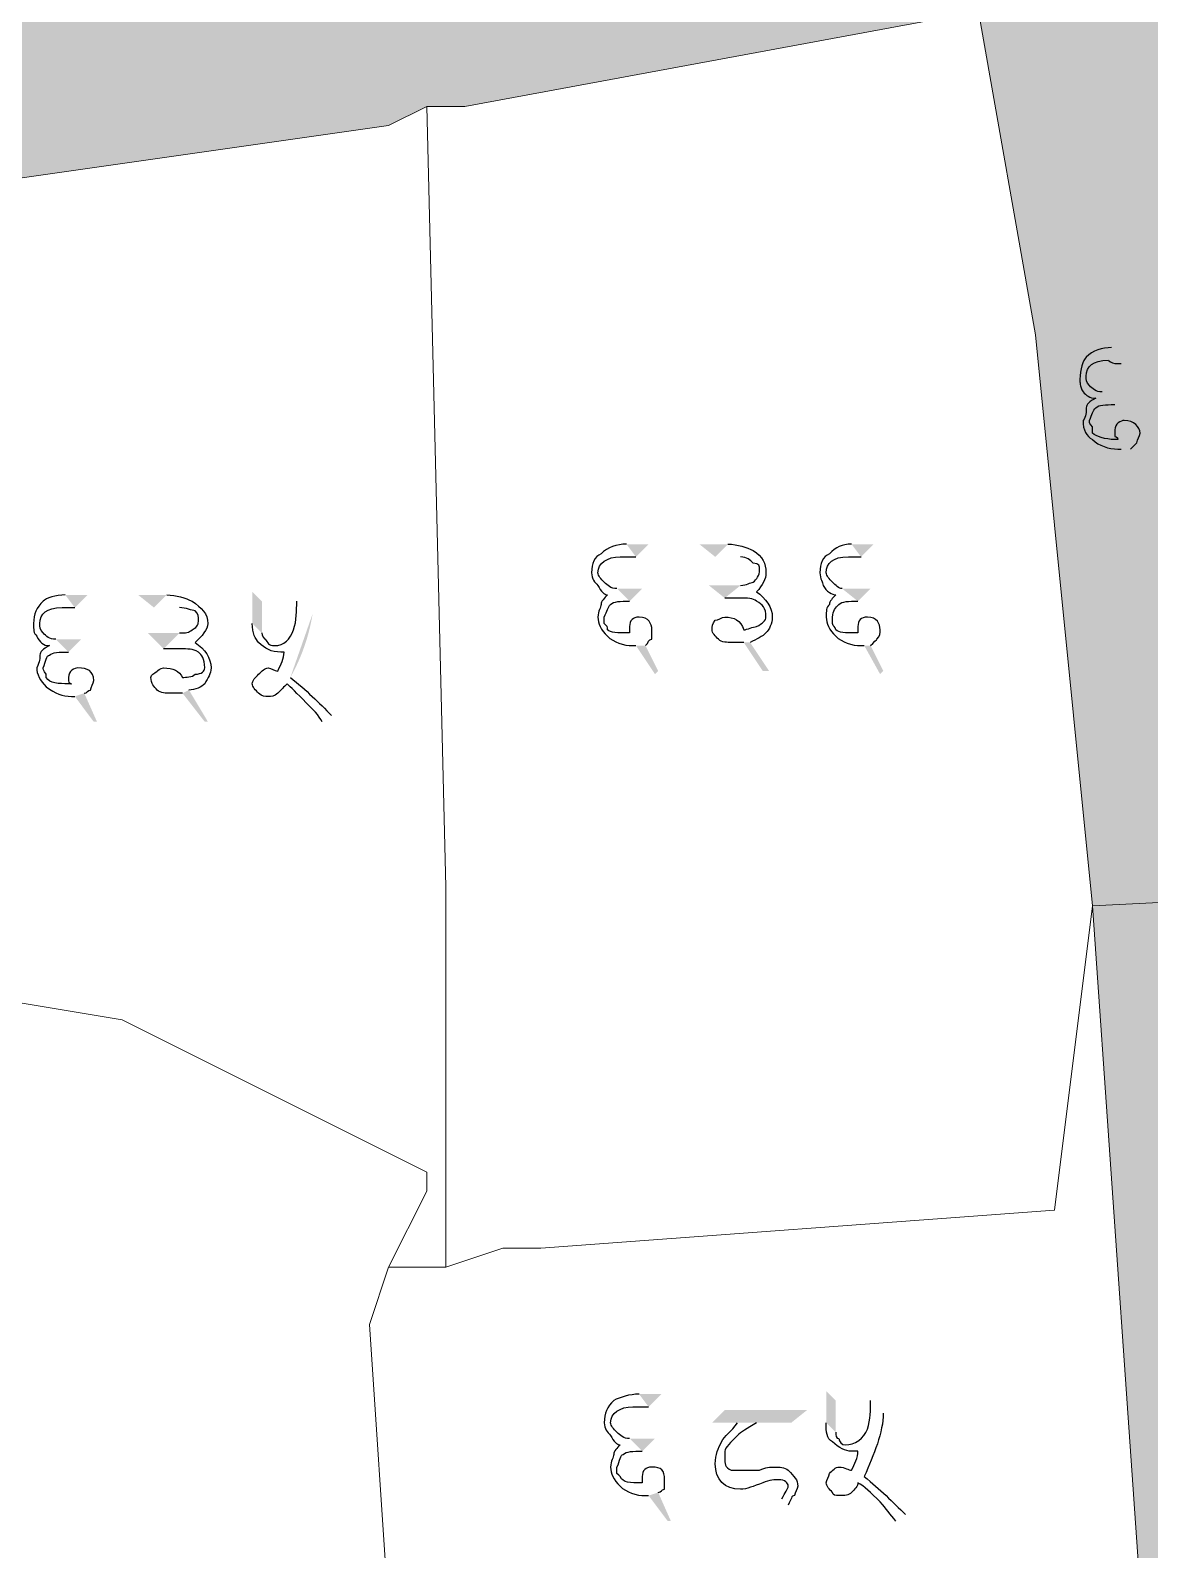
# Model space of a CAD drawing. Header units: metres. Extents: x 345912 to 349030, y 3061206 to 3061792.
# Drawn here: x 346008.51 to 346026.44, y 3061298.98 to 3061323.32 of the extents above; entities that cross this region are included whole.
import ezdxf

# ---------------------------------------------------------------- set-up
doc = ezdxf.new("R2010")
doc.units = ezdxf.units.M
doc.header["$MEASUREMENT"] = 0
doc.layers.add('PDF5_Geometry', color=7, linetype='Continuous')
doc.layers.add('PDF5_Solid Fills', color=7, linetype='Continuous')

msp = doc.modelspace()

# ---------------------------------------------------------------- hatches: boundary and pattern name
at = {"layer": 'PDF5_Solid Fills', "true_color": 0xc3c3c3, "transparency": 33554531}
h = msp.add_hatch(color=9, dxfattribs=at)
h.paths.add_polyline_path([(346031.62094, 3061309.60243), (346025.52494, 3061309.29763), (346024.61054, 3061318.44163), (346023.69614, 3061323.62323), (346029.48734, 3061324.84243), (346029.79214, 3061324.84243), (346030.70654, 3061319.66083), (346031.01134, 3061315.69843)], flags=0)
h.paths.add_polyline_path([(346033.75454, 3061286.43763), (346027.35374, 3061286.13283), (346026.43934, 3061296.19123), (346032.84014, 3061296.19123)], flags=0)
h.paths.add_polyline_path([(346007.84654, 3061320.88003), (346001.75053, 3061319.66083), (346000.83614, 3061319.35603), (345993.21614, 3061318.13683), (345983.76734, 3061316.30803), (345983.46254, 3061316.30803), (345961.21214, 3061312.04083), (345962.12653, 3061318.13683), (345981.02414, 3061321.79443), (345990.47293, 3061323.31843), (345999.31213, 3061325.14723), (346008.45614, 3061326.67123)], flags=0)
h.paths.add_polyline_path([(346037.41214, 3061326.36643), (346034.05934, 3061325.75683), (346034.05934, 3061326.06163), (346033.75454, 3061328.80483), (346037.10734, 3061329.41443)], flags=0)
h.paths.add_polyline_path([(346023.69614, 3061323.62323), (346015.46654, 3061322.09923), (346015.16174, 3061322.09923), (346014.85694, 3061322.09923), (346014.24734, 3061321.79443), (346007.84654, 3061320.88003), (346008.45614, 3061326.67123), (346018.81934, 3061328.80483), (346019.12414, 3061328.80483), (346019.42893, 3061329.10963), (346019.73374, 3061329.10963), (346020.03854, 3061329.10963), (346022.47694, 3061329.71923)], flags=0)
h.paths.add_polyline_path([(346029.48734, 3061324.84243), (346023.69614, 3061323.62323), (346022.47694, 3061329.71923), (346026.74414, 3061330.63363), (346028.57294, 3061330.93843), (346029.18254, 3061325.14723)], flags=0)
h.paths.add_polyline_path([(346033.75454, 3061328.80483), (346034.05934, 3061326.06163), (346034.05934, 3061325.75683), (346029.48734, 3061324.84243), (346029.18254, 3061325.14723), (346028.57294, 3061330.93843), (346030.70654, 3061331.24323), (346033.44974, 3061331.54803), (346033.44974, 3061330.93843)], flags=0)
h.paths.add_polyline_path([(346037.10734, 3061329.41443), (346033.75454, 3061328.80483), (346033.44974, 3061330.93843), (346033.44974, 3061331.54803), (346036.80254, 3061332.15763)], flags=0)
h.paths.add_polyline_path([(346125.80414, 3061271.19763), (346124.88974, 3061272.41683), (346122.14653, 3061274.85523), (346119.70814, 3061275.16003), (346113.61213, 3061277.29363), (346104.46814, 3061280.03683), (346097.76254, 3061281.56083), (346092.58094, 3061281.56083), (346089.53293, 3061281.25603), (346087.39933, 3061280.34163), (346079.16973, 3061276.07443), (346073.07373, 3061271.80723), (346070.94013, 3061271.19763), (345957.24973, 3061271.19763), (345956.94494, 3061272.41683), (345956.94494, 3061274.55043), (345957.85933, 3061287.96163), (345958.16414, 3061289.79043), (345958.16414, 3061296.19123), (345958.46894, 3061304.42083), (345959.38333, 3061311.12643), (345960.29774, 3061314.78403), (345960.29774, 3061320.27043), (345961.21214, 3061323.62323), (345964.26013, 3061333.07203), (345963.65053, 3061336.12003), (345963.34574, 3061337.03443), (345960.29774, 3061345.87363), (345956.94494, 3061356.84643), (345952.67774, 3061370.56243), (345952.67774, 3061373.91523), (345952.67774, 3061381.23043), (345949.93454, 3061391.59363), (345947.80094, 3061402.87124), (345945.05773, 3061411.40564), (345943.53373, 3061414.45363), (345940.48573, 3061418.11124), (345936.82814, 3061421.76883), (345932.86573, 3061427.56003), (345926.16013, 3061436.70403), (345924.63614, 3061440.36163), (345918.54013, 3061442.49523), (345914.57773, 3061443.40963), (345915.49213, 3061444.62883), (345924.33133, 3061441.88564), (345924.94094, 3061442.80003), (345924.33133, 3061448.28643), (345920.97853, 3061460.17363), (345917.32094, 3061466.87923), (345919.14974, 3061468.09844), (345923.11213, 3061460.47844), (345924.33133, 3061455.90643), (345926.46493, 3061446.76243), (345927.07454, 3061438.83763), (345930.12254, 3061435.18003), (345931.64653, 3061432.43683), (345936.82814, 3061424.81683), (345942.31454, 3061418.41603), (345944.75293, 3061415.06323), (345947.80094, 3061408.66243), (345949.93454, 3061401.04243), (345950.54414, 3061396.47043), (345954.20174, 3061382.14483), (345954.81134, 3061373.91523), (345955.11613, 3061371.17203), (345959.68814, 3061354.71283), (345964.86973, 3061340.08243), (345965.78414, 3061336.12003), (345965.17454, 3061329.71923), (345962.43134, 3061321.18483), (345962.12653, 3061318.13683), (345961.21214, 3061312.04083), (345960.90734, 3061307.77363), (345959.99293, 3061299.23923), (345959.68814, 3061287.65683), (345959.68814, 3061286.74243), (345959.38333, 3061285.52323), (345959.07854, 3061279.73203), (345958.77373, 3061275.46483), (345959.07854, 3061273.02643), (345959.38333, 3061271.19763), (346064.84414, 3061271.19763), (346065.75853, 3061271.50243), (346070.33053, 3061272.72163), (346075.20734, 3061274.85523), (346078.56013, 3061277.29363), (346085.87534, 3061281.25603), (346086.48494, 3061281.56083), (346087.39933, 3061281.86563), (346090.44734, 3061282.78003), (346097.45774, 3061282.78003), (346105.99214, 3061280.95123), (346116.05054, 3061278.20803), (346117.87933, 3061277.29363), (346118.79373, 3061276.98883), (346124.88974, 3061274.55043), (346127.32814, 3061272.41683), (346127.63293, 3061272.11203), (346128.24254, 3061271.19763)], flags=0)
h.paths.add_polyline_path([(346032.84014, 3061296.19123), (346026.43934, 3061296.19123), (346025.52494, 3061309.29763), (346031.62094, 3061309.60243), (346031.92574, 3061307.77363), (346032.53534, 3061298.02003)], flags=0)
h = msp.add_hatch(color=9, dxfattribs=at)
h.paths.add_polyline_path([(346031.62094, 3061309.60243), (346025.52494, 3061309.29763), (346024.61054, 3061318.44163), (346023.69614, 3061323.62323), (346029.48734, 3061324.84243), (346029.79214, 3061324.84243), (346030.70654, 3061319.66083), (346031.01134, 3061315.69843)], flags=0)
h.paths.add_polyline_path([(346033.75454, 3061286.43763), (346027.35374, 3061286.13283), (346026.43934, 3061296.19123), (346032.84014, 3061296.19123)], flags=0)
h.paths.add_polyline_path([(346007.84654, 3061320.88003), (346001.75053, 3061319.66083), (346000.83614, 3061319.35603), (345993.21614, 3061318.13683), (345983.76734, 3061316.30803), (345983.46254, 3061316.30803), (345961.21214, 3061312.04083), (345962.12653, 3061318.13683), (345981.02414, 3061321.79443), (345990.47293, 3061323.31843), (345999.31213, 3061325.14723), (346008.45614, 3061326.67123)], flags=0)
h.paths.add_polyline_path([(346037.41214, 3061326.36643), (346034.05934, 3061325.75683), (346034.05934, 3061326.06163), (346033.75454, 3061328.80483), (346037.10734, 3061329.41443)], flags=0)
h.paths.add_polyline_path([(346023.69614, 3061323.62323), (346015.46654, 3061322.09923), (346015.16174, 3061322.09923), (346014.85694, 3061322.09923), (346014.24734, 3061321.79443), (346007.84654, 3061320.88003), (346008.45614, 3061326.67123), (346018.81934, 3061328.80483), (346019.12414, 3061328.80483), (346019.42893, 3061329.10963), (346019.73374, 3061329.10963), (346020.03854, 3061329.10963), (346022.47694, 3061329.71923)], flags=0)
h.paths.add_polyline_path([(346029.48734, 3061324.84243), (346023.69614, 3061323.62323), (346022.47694, 3061329.71923), (346026.74414, 3061330.63363), (346028.57294, 3061330.93843), (346029.18254, 3061325.14723)], flags=0)
h.paths.add_polyline_path([(346033.75454, 3061328.80483), (346034.05934, 3061326.06163), (346034.05934, 3061325.75683), (346029.48734, 3061324.84243), (346029.18254, 3061325.14723), (346028.57294, 3061330.93843), (346030.70654, 3061331.24323), (346033.44974, 3061331.54803), (346033.44974, 3061330.93843)], flags=0)
h.paths.add_polyline_path([(346037.10734, 3061329.41443), (346033.75454, 3061328.80483), (346033.44974, 3061330.93843), (346033.44974, 3061331.54803), (346036.80254, 3061332.15763)], flags=0)
h.paths.add_polyline_path([(346125.80414, 3061271.19763), (346124.88974, 3061272.41683), (346122.14653, 3061274.85523), (346119.70814, 3061275.16003), (346113.61213, 3061277.29363), (346104.46814, 3061280.03683), (346097.76254, 3061281.56083), (346092.58094, 3061281.56083), (346089.53293, 3061281.25603), (346087.39933, 3061280.34163), (346079.16973, 3061276.07443), (346073.07373, 3061271.80723), (346070.94013, 3061271.19763), (345957.24973, 3061271.19763), (345956.94494, 3061272.41683), (345956.94494, 3061274.55043), (345957.85933, 3061287.96163), (345958.16414, 3061289.79043), (345958.16414, 3061296.19123), (345958.46894, 3061304.42083), (345959.38333, 3061311.12643), (345960.29774, 3061314.78403), (345960.29774, 3061320.27043), (345961.21214, 3061323.62323), (345964.26013, 3061333.07203), (345963.65053, 3061336.12003), (345963.34574, 3061337.03443), (345960.29774, 3061345.87363), (345956.94494, 3061356.84643), (345952.67774, 3061370.56243), (345952.67774, 3061373.91523), (345952.67774, 3061381.23043), (345949.93454, 3061391.59363), (345947.80094, 3061402.87124), (345945.05773, 3061411.40564), (345943.53373, 3061414.45363), (345940.48573, 3061418.11124), (345936.82814, 3061421.76883), (345932.86573, 3061427.56003), (345926.16013, 3061436.70403), (345924.63614, 3061440.36163), (345918.54013, 3061442.49523), (345914.57773, 3061443.40963), (345915.49213, 3061444.62883), (345924.33133, 3061441.88564), (345924.94094, 3061442.80003), (345924.33133, 3061448.28643), (345920.97853, 3061460.17363), (345917.32094, 3061466.87923), (345919.14974, 3061468.09844), (345923.11213, 3061460.47844), (345924.33133, 3061455.90643), (345926.46493, 3061446.76243), (345927.07454, 3061438.83763), (345930.12254, 3061435.18003), (345931.64653, 3061432.43683), (345936.82814, 3061424.81683), (345942.31454, 3061418.41603), (345944.75293, 3061415.06323), (345947.80094, 3061408.66243), (345949.93454, 3061401.04243), (345950.54414, 3061396.47043), (345954.20174, 3061382.14483), (345954.81134, 3061373.91523), (345955.11613, 3061371.17203), (345959.68814, 3061354.71283), (345964.86973, 3061340.08243), (345965.78414, 3061336.12003), (345965.17454, 3061329.71923), (345962.43134, 3061321.18483), (345962.12653, 3061318.13683), (345961.21214, 3061312.04083), (345960.90734, 3061307.77363), (345959.99293, 3061299.23923), (345959.68814, 3061287.65683), (345959.68814, 3061286.74243), (345959.38333, 3061285.52323), (345959.07854, 3061279.73203), (345958.77373, 3061275.46483), (345959.07854, 3061273.02643), (345959.38333, 3061271.19763), (346064.84414, 3061271.19763), (346065.75853, 3061271.50243), (346070.33053, 3061272.72163), (346075.20734, 3061274.85523), (346078.56013, 3061277.29363), (346085.87534, 3061281.25603), (346086.48494, 3061281.56083), (346087.39933, 3061281.86563), (346090.44734, 3061282.78003), (346097.45774, 3061282.78003), (346105.99214, 3061280.95123), (346116.05054, 3061278.20803), (346117.87933, 3061277.29363), (346118.79373, 3061276.98883), (346124.88974, 3061274.55043), (346127.32814, 3061272.41683), (346127.63293, 3061272.11203), (346128.24254, 3061271.19763)], flags=0)
h.paths.add_polyline_path([(346032.84014, 3061296.19123), (346026.43934, 3061296.19123), (346025.52494, 3061309.29763), (346031.62094, 3061309.60243), (346031.92574, 3061307.77363), (346032.53534, 3061298.02003)], flags=0)
at = {"layer": 'PDF5_Solid Fills', "transparency": 33554559}
h = msp.add_hatch(color=256, dxfattribs=at)
h.paths.add_polyline_path([(346025.98214, 3061317.98444), (346026.18534, 3061318.23844), (346025.82974, 3061318.23844)], flags=0)
h.paths.add_polyline_path([(346025.98214, 3061316.61284), (346026.28694, 3061316.15564), (346026.33774, 3061316.20644), (346026.13454, 3061316.61284)], flags=0)
h.paths.add_polyline_path([(346025.88054, 3061317.32404), (346026.08374, 3061317.52724), (346025.67734, 3061317.52724)], flags=0)
h.paths.add_polyline_path([(346027.40454, 3061317.73044), (346026.99814, 3061317.73044), (346027.20134, 3061317.98444), (346028.52214, 3061317.98444), (346028.31894, 3061317.73044), (346027.70934, 3061317.73044)], flags=0)
h.paths.add_polyline_path([(346028.21734, 3061316.46044), (346028.11574, 3061316.56204)], flags=0)
h.paths.add_polyline_path([(346029.69054, 3061317.78124), (346029.69054, 3061316.46044)], flags=0)
h.paths.add_polyline_path([(346029.79214, 3061316.25724), (346029.79214, 3061316.15564)], flags=0)
h = msp.add_hatch(color=256, dxfattribs=at)
h.paths.add_polyline_path([(346018.20974, 3061314.88564), (346018.41294, 3061315.08884), (346018.05734, 3061315.08884)], flags=0)
h.paths.add_polyline_path([(346018.20974, 3061313.46324), (346018.51454, 3061313.00604), (346018.56534, 3061313.05684), (346018.36214, 3061313.46324)], flags=0)
h.paths.add_polyline_path([(346018.10814, 3061314.17444), (346018.31134, 3061314.37764), (346017.90494, 3061314.37764)], flags=0)
h.paths.add_polyline_path([(346019.47974, 3061314.88564), (346019.22574, 3061315.08884), (346019.68294, 3061315.08884)], flags=0)
h.paths.add_polyline_path([(346020.03854, 3061313.51404), (346020.34334, 3061313.05684), (346020.24174, 3061313.05684), (346019.93694, 3061313.51404)], flags=0)
h.paths.add_polyline_path([(346019.63214, 3061314.22524), (346019.37814, 3061314.42844), (346019.88614, 3061314.42844)], flags=0)
h.paths.add_polyline_path([(346021.81654, 3061314.88564), (346022.01974, 3061315.08884), (346021.66414, 3061315.08884)], flags=0)
h.paths.add_polyline_path([(346021.86734, 3061313.46324), (346022.12134, 3061313.00604), (346022.17214, 3061313.05684), (346021.96894, 3061313.46324)], flags=0)
h.paths.add_polyline_path([(346021.76574, 3061314.17444), (346021.96894, 3061314.37764), (346021.51174, 3061314.37764)], flags=0)
h = msp.add_hatch(color=256, dxfattribs=at)
h.paths.add_polyline_path([(346009.21814, 3061314.07284), (346009.42134, 3061314.27604), (346009.06574, 3061314.27604)], flags=0)
h.paths.add_polyline_path([(346009.21814, 3061312.65044), (346009.52294, 3061312.24404), (346009.57374, 3061312.24404), (346009.37054, 3061312.70124)], flags=0)
h.paths.add_polyline_path([(346009.11654, 3061313.36164), (346009.31974, 3061313.56484), (346008.91334, 3061313.56484)], flags=0)
h.paths.add_polyline_path([(346010.48814, 3061314.07284), (346010.23414, 3061314.27604), (346010.69134, 3061314.27604)], flags=0)
h.paths.add_polyline_path([(346011.04694, 3061312.75204), (346011.35174, 3061312.24404), (346011.30094, 3061312.24404), (346010.94534, 3061312.70124)], flags=0)
h.paths.add_polyline_path([(346010.64054, 3061313.41244), (346010.38654, 3061313.66644), (346010.89454, 3061313.66644)], flags=0)
h.paths.add_polyline_path([(346012.77414, 3061314.17444), (346013.02814, 3061313.97124)], flags=0)
h.paths.add_polyline_path([(346012.67254, 3061312.95524, 0.08894398), (346013.02814, 3061313.97124)], flags=0)
h.paths.add_polyline_path([(346013.33294, 3061312.34564), (346013.18054, 3061312.24404)], flags=0)
h.paths.add_polyline_path([(346012.06294, 3061313.81884), (346012.06294, 3061314.32684), (346012.21534, 3061314.17444), (346012.21534, 3061313.66644)], flags=0)
h = msp.add_hatch(color=256, dxfattribs=at)
h.paths.add_polyline_path([(346018.41293, 3061301.27123), (346018.61613, 3061301.47443), (346018.26053, 3061301.47443)], flags=0)
h.paths.add_polyline_path([(346018.41293, 3061299.84883), (346018.71773, 3061299.44243), (346018.76853, 3061299.44243), (346018.56533, 3061299.89963)], flags=0)
h.paths.add_polyline_path([(346018.31133, 3061300.56003), (346018.51453, 3061300.76323), (346018.10813, 3061300.76323)], flags=0)
h.paths.add_polyline_path([(346019.83533, 3061301.01723), (346019.42893, 3061301.01723), (346019.63213, 3061301.22043), (346020.95293, 3061301.22043), (346020.69893, 3061301.01723), (346020.14013, 3061301.01723)], flags=0)
h.paths.add_polyline_path([(346020.64813, 3061299.69643), (346020.54653, 3061299.79803)], flags=0)
h.paths.add_polyline_path([(346021.96893, 3061301.37283), (346022.17213, 3061301.16963)], flags=0)
h.paths.add_polyline_path([(346022.52773, 3061299.54403), (346022.37533, 3061299.44243)], flags=0)
h.paths.add_polyline_path([(346021.25773, 3061301.01723), (346021.25773, 3061301.52523), (346021.41013, 3061301.37283), (346021.41013, 3061300.86483)], flags=0)

# ---------------------------------------------------------------- linework, layer by layer
at = {"layer": 'PDF5_Geometry', "lineweight": 9}
for points in [[(346023.69614, 3061323.62323), (346015.46654, 3061322.09923), (346015.16174, 3061322.09923), (346014.85694, 3061322.09923), (346014.24734, 3061321.79443), (346007.84654, 3061320.88003), (346008.45614, 3061326.67123), (346018.81934, 3061328.80483), (346019.12414, 3061328.80483), (346019.42893, 3061329.10963), (346019.73374, 3061329.10963), (346020.03854, 3061329.10963), (346022.47694, 3061329.71923)], [(346023.69614, 3061323.62323), (346015.46654, 3061322.09923), (346015.16174, 3061322.09923), (346014.85694, 3061322.09923), (346014.24734, 3061321.79443), (346007.84654, 3061320.88003), (346008.45614, 3061326.67123), (346018.81934, 3061328.80483), (346019.12414, 3061328.80483), (346019.42893, 3061329.10963), (346019.73374, 3061329.10963), (346020.03854, 3061329.10963), (346022.47694, 3061329.71923)], [(346031.62094, 3061309.60243), (346025.52494, 3061309.29763), (346024.61054, 3061318.44163), (346023.69614, 3061323.62323), (346029.48734, 3061324.84243), (346029.79214, 3061324.84243), (346030.70654, 3061319.66083), (346031.01134, 3061315.69843)], [(346031.62094, 3061309.60243), (346025.52494, 3061309.29763), (346024.61054, 3061318.44163), (346023.69614, 3061323.62323), (346029.48734, 3061324.84243), (346029.79214, 3061324.84243), (346030.70654, 3061319.66083), (346031.01134, 3061315.69843)], [(346025.52494, 3061309.29764), (346024.91534, 3061304.42085), (346016.68574, 3061303.81123), (346016.07614, 3061303.81123), (346015.16174, 3061303.50645), (346015.16174, 3061309.60243), (346014.85694, 3061322.09925), (346015.16174, 3061322.09925), (346015.46653, 3061322.09925), (346023.69614, 3061323.62324), (346024.61054, 3061318.44164)], [(346025.52494, 3061309.29764), (346024.91534, 3061304.42085), (346016.68574, 3061303.81123), (346016.07614, 3061303.81123), (346015.16174, 3061303.50645), (346015.16174, 3061309.60243), (346014.85694, 3061322.09925), (346015.16174, 3061322.09925), (346015.46653, 3061322.09925), (346023.69614, 3061323.62324), (346024.61054, 3061318.44164)], [(346015.16174, 3061303.50645), (346014.24733, 3061303.50645), (346014.85694, 3061304.72564), (346014.85694, 3061305.03044), (346009.98013, 3061307.46884), (346006.32254, 3061308.07844), (346007.54174, 3061316.91764), (346007.84653, 3061320.88004), (346014.24733, 3061321.79444), (346014.85694, 3061322.09925), (346015.16174, 3061309.60243)], [(346015.16174, 3061303.50645), (346014.24733, 3061303.50645), (346014.85694, 3061304.72564), (346014.85694, 3061305.03044), (346009.98013, 3061307.46884), (346006.32254, 3061308.07844), (346007.54174, 3061316.91764), (346007.84653, 3061320.88004), (346014.24733, 3061321.79444), (346014.85694, 3061322.09925), (346015.16174, 3061309.60243)], [(346032.84014, 3061296.19123), (346026.43934, 3061296.19123), (346025.52494, 3061309.29763), (346031.62094, 3061309.60243), (346031.92574, 3061307.77363), (346032.53534, 3061298.02003)], [(346032.84014, 3061296.19123), (346026.43934, 3061296.19123), (346025.52494, 3061309.29763), (346031.62094, 3061309.60243), (346031.92574, 3061307.77363), (346032.53534, 3061298.02003)], [(346026.43933, 3061296.19123), (346018.81933, 3061296.19123), (346013.63774, 3061296.19123), (346013.63774, 3061296.49604), (346014.24733, 3061298.02004), (346013.94254, 3061302.59205), (346014.24733, 3061303.50645), (346015.16174, 3061303.50645), (346016.07614, 3061303.81123), (346016.68574, 3061303.81123), (346024.91534, 3061304.42085), (346025.52494, 3061309.29764)], [(346026.43933, 3061296.19123), (346018.81933, 3061296.19123), (346013.63774, 3061296.19123), (346013.63774, 3061296.49604), (346014.24733, 3061298.02004), (346013.94254, 3061302.59205), (346014.24733, 3061303.50645), (346015.16174, 3061303.50645), (346016.07614, 3061303.81123), (346016.68574, 3061303.81123), (346024.91534, 3061304.42085), (346025.52494, 3061309.29764)], [(346014.24733, 3061303.50645), (346013.94254, 3061302.59205), (346014.24733, 3061298.02004), (346013.63774, 3061296.49604), (346003.88414, 3061294.97205), (346003.88414, 3061295.27683), (345959.68814, 3061287.65683), (345959.99294, 3061299.23925), (345970.35614, 3061300.15365), (345976.45214, 3061301.06803), (345981.02414, 3061301.67764), (345983.76733, 3061302.28724), (345984.07214, 3061302.28724), (345993.52094, 3061305.03044), (345996.87373, 3061305.94485), (346000.83614, 3061306.85925), (346001.14094, 3061306.85925), (346001.75054, 3061307.16403), (346002.05534, 3061307.16403), (346006.32254, 3061308.07844), (346009.98013, 3061307.46884), (346014.85694, 3061305.03044), (346014.85694, 3061304.72564)], [(346014.24733, 3061303.50645), (346013.94254, 3061302.59205), (346014.24733, 3061298.02004), (346013.63774, 3061296.49604), (346003.88414, 3061294.97205), (346003.88414, 3061295.27683), (345959.68814, 3061287.65683), (345959.99294, 3061299.23925), (345970.35614, 3061300.15365), (345976.45214, 3061301.06803), (345981.02414, 3061301.67764), (345983.76733, 3061302.28724), (345984.07214, 3061302.28724), (345993.52094, 3061305.03044), (345996.87373, 3061305.94485), (346000.83614, 3061306.85925), (346001.14094, 3061306.85925), (346001.75054, 3061307.16403), (346002.05534, 3061307.16403), (346006.32254, 3061308.07844), (346009.98013, 3061307.46884), (346014.85694, 3061305.03044), (346014.85694, 3061304.72564)]]:
    msp.add_lwpolyline(points, close=True, dxfattribs=at)
at = {"layer": 'PDF5_Geometry', "lineweight": 25}
for points in [[(346025.82974, 3061318.23844), (346025.67734, 3061318.23844), (346025.52494, 3061318.18764), (346025.42334, 3061318.08604)], [(346025.42334, 3061318.08604), (346025.37254, 3061318.03524), (346025.32174, 3061317.88284), (346025.32174, 3061317.73044)], [(346025.42334, 3061317.78124), (346025.42334, 3061317.93364), (346025.52494, 3061318.03524), (346025.77894, 3061318.03524)], [(346025.77894, 3061318.03524), (346025.77894, 3061318.03524), (346025.82974, 3061317.98444), (346025.88054, 3061317.98444)], [(346025.88054, 3061317.98444), (346025.93134, 3061317.98444), (346025.93134, 3061317.98444), (346025.98214, 3061317.98444)], [(346025.32174, 3061317.73044), (346025.32174, 3061317.67964), (346025.32174, 3061317.62884), (346025.37254, 3061317.52724)], [(346025.47414, 3061317.62884), (346025.42334, 3061317.67964), (346025.42334, 3061317.73044), (346025.42334, 3061317.78124)], [(346025.37254, 3061317.52724), (346025.42334, 3061317.47644), (346025.47414, 3061317.42564), (346025.57574, 3061317.42564)], [(346025.67734, 3061317.52724), (346025.57574, 3061317.52724), (346025.52494, 3061317.57804), (346025.47414, 3061317.62884)], [(346025.42334, 3061317.27324), (346025.42334, 3061317.22244), (346025.42334, 3061317.12084), (346025.37254, 3061317.07004)], [(346025.57574, 3061317.42564), (346025.47414, 3061317.37484), (346025.42334, 3061317.32404), (346025.42334, 3061317.27324)], [(346025.47414, 3061317.07004), (346025.52494, 3061317.17164), (346025.52494, 3061317.22244), (346025.57574, 3061317.27324)], [(346025.57574, 3061317.27324), (346025.62654, 3061317.32404), (346025.72814, 3061317.32404), (346025.88054, 3061317.32404)], [(346025.37254, 3061317.07004), (346025.37254, 3061316.91764), (346025.42334, 3061316.81604), (346025.52494, 3061316.76524)], [(346025.52494, 3061316.96844), (346025.47414, 3061317.01924), (346025.47414, 3061317.01924), (346025.47414, 3061317.07004)], [(346025.52494, 3061316.86684), (346025.52494, 3061316.86684), (346025.52494, 3061316.91764), (346025.52494, 3061316.96844)], [(346026.03294, 3061317.07004), (346025.98214, 3061317.07004), (346025.88054, 3061317.01924), (346025.88054, 3061316.91764)], [(346026.28694, 3061316.86684), (346026.28694, 3061316.96844), (346026.18534, 3061317.07004), (346026.03294, 3061317.07004)], [(346025.88054, 3061316.76524), (346025.72814, 3061316.76524), (346025.57574, 3061316.81604), (346025.52494, 3061316.86684)], [(346025.52494, 3061316.76524), (346025.62654, 3061316.66364), (346025.77894, 3061316.61284), (346025.93134, 3061316.61284)], [(346025.88054, 3061316.91764), (346025.88054, 3061316.86684), (346025.88054, 3061316.86684), (346025.88054, 3061316.86684)], [(346025.88054, 3061316.86684), (346025.88054, 3061316.86684), (346025.88054, 3061316.81604), (346025.88054, 3061316.81604)], [(346025.88054, 3061316.81604), (346025.88054, 3061316.81604), (346025.93134, 3061316.81604), (346025.93134, 3061316.76524)], [(346025.93134, 3061316.76524), (346025.88054, 3061316.76524), (346025.88054, 3061316.76524), (346025.88054, 3061316.76524)], [(346026.13454, 3061316.61284), (346026.18534, 3061316.66364), (346026.18534, 3061316.66364), (346026.23614, 3061316.71444)], [(346026.23614, 3061316.71444), (346026.23614, 3061316.76524), (346026.28694, 3061316.81604), (346026.28694, 3061316.86684)], [(346025.93134, 3061316.61284), (346025.98214, 3061316.61284), (346025.98214, 3061316.61284), (346025.98214, 3061316.61284)], [(346018.05734, 3061315.08884), (346017.90494, 3061315.08884), (346017.75254, 3061315.03804), (346017.65094, 3061314.93644)], [(346019.68294, 3061315.08884), (346019.83534, 3061315.08884), (346019.98774, 3061315.03804), (346020.08934, 3061314.98724)], [(346021.66414, 3061315.08884), (346021.51174, 3061315.08884), (346021.41014, 3061315.03804), (346021.30854, 3061314.93644)], [(346017.65094, 3061314.93644), (346017.54934, 3061314.88564), (346017.49854, 3061314.78404), (346017.49854, 3061314.63164)], [(346017.60014, 3061314.63164), (346017.60014, 3061314.78404), (346017.75254, 3061314.88564), (346017.95574, 3061314.88564)], [(346017.95574, 3061314.88564), (346018.00654, 3061314.88564), (346018.05734, 3061314.88564), (346018.10814, 3061314.88564)], [(346018.10814, 3061314.88564), (346018.15894, 3061314.88564), (346018.15894, 3061314.88564), (346018.20974, 3061314.88564)], [(346020.08934, 3061314.78404), (346020.03854, 3061314.83484), (346019.98774, 3061314.88564), (346019.88614, 3061314.88564)], [(346020.08934, 3061314.98724), (346020.24174, 3061314.88564), (346020.29254, 3061314.78404), (346020.29254, 3061314.63164)], [(346020.19094, 3061314.68244), (346020.19094, 3061314.73324), (346020.19094, 3061314.78404), (346020.08934, 3061314.78404)], [(346021.30854, 3061314.93644), (346021.20694, 3061314.88564), (346021.15614, 3061314.78404), (346021.15614, 3061314.63164)], [(346021.25774, 3061314.63164), (346021.25774, 3061314.78404), (346021.35934, 3061314.88564), (346021.61334, 3061314.88564)], [(346021.61334, 3061314.88564), (346021.66414, 3061314.88564), (346021.66414, 3061314.88564), (346021.71494, 3061314.88564)], [(346021.71494, 3061314.88564), (346021.76574, 3061314.88564), (346021.81654, 3061314.88564), (346021.81654, 3061314.88564)], [(346017.49854, 3061314.63164), (346017.49854, 3061314.53004), (346017.54934, 3061314.47924), (346017.60014, 3061314.42844)], [(346017.70174, 3061314.47924), (346017.65094, 3061314.53004), (346017.60014, 3061314.58084), (346017.60014, 3061314.63164)], [(346020.08934, 3061314.47924), (346020.14014, 3061314.53004), (346020.19094, 3061314.58084), (346020.19094, 3061314.68244)], [(346020.29254, 3061314.63164), (346020.29254, 3061314.53004), (346020.24174, 3061314.42844), (346020.14014, 3061314.32684)], [(346021.15614, 3061314.63164), (346021.15614, 3061314.53004), (346021.20694, 3061314.47924), (346021.20694, 3061314.42844)], [(346021.35934, 3061314.47924), (346021.30854, 3061314.53004), (346021.25774, 3061314.58084), (346021.25774, 3061314.63164)], [(346009.06574, 3061314.27604), (346008.91334, 3061314.27604), (346008.76094, 3061314.22524), (346008.71014, 3061314.17444)], [(346010.69134, 3061314.27604), (346010.84374, 3061314.27604), (346010.99614, 3061314.22524), (346011.09774, 3061314.17444)], [(346017.60014, 3061314.42844), (346017.65094, 3061314.32684), (346017.70174, 3061314.27604), (346017.75254, 3061314.27604)], [(346017.75254, 3061314.27604), (346017.70174, 3061314.22524), (346017.65094, 3061314.17444), (346017.65094, 3061314.12364)], [(346017.90494, 3061314.37764), (346017.80334, 3061314.37764), (346017.75254, 3061314.42844), (346017.70174, 3061314.47924)], [(346019.88614, 3061314.42844), (346019.98774, 3061314.42844), (346020.03854, 3061314.47924), (346020.08934, 3061314.47924)], [(346020.14014, 3061314.32684), (346020.29254, 3061314.22524), (346020.39414, 3061314.07284), (346020.39414, 3061313.92044)], [(346021.20694, 3061314.42844), (346021.25774, 3061314.32684), (346021.35934, 3061314.27604), (346021.41014, 3061314.27604)], [(346021.41014, 3061314.27604), (346021.35934, 3061314.22524), (346021.30854, 3061314.17444), (346021.30854, 3061314.12364)], [(346021.51174, 3061314.37764), (346021.46094, 3061314.37764), (346021.41014, 3061314.42844), (346021.35934, 3061314.47924)], [(346008.71014, 3061314.17444), (346008.60854, 3061314.07284), (346008.55774, 3061313.97124), (346008.55774, 3061313.81884)], [(346008.65934, 3061313.81884), (346008.65934, 3061313.97124), (346008.76094, 3061314.07284), (346009.01494, 3061314.07284)], [(346009.01494, 3061314.07284), (346009.01494, 3061314.07284), (346009.06574, 3061314.07284), (346009.11654, 3061314.07284)], [(346009.11654, 3061314.07284), (346009.16734, 3061314.07284), (346009.16734, 3061314.07284), (346009.21814, 3061314.07284)], [(346011.14854, 3061314.02204), (346011.09774, 3061314.02204), (346010.99614, 3061314.07284), (346010.89454, 3061314.07284)], [(346011.09774, 3061314.17444), (346011.25014, 3061314.07284), (346011.35174, 3061313.97124), (346011.35174, 3061313.81884)], [(346011.19934, 3061313.86964), (346011.19934, 3061313.92044), (346011.19934, 3061313.97124), (346011.14854, 3061314.02204)], [(346012.72334, 3061313.71724), (346012.77414, 3061313.86964), (346012.77414, 3061314.02204), (346012.77414, 3061314.17444)], [(346017.65094, 3061314.12364), (346017.65094, 3061314.07284), (346017.60014, 3061314.02204), (346017.60014, 3061313.92044)], [(346017.70174, 3061313.92044), (346017.75254, 3061314.02204), (346017.75254, 3061314.07284), (346017.80334, 3061314.12364)], [(346017.80334, 3061314.12364), (346017.85414, 3061314.17444), (346017.95574, 3061314.17444), (346018.10814, 3061314.17444)], [(346019.73374, 3061314.22524), (346019.68294, 3061314.22524), (346019.68294, 3061314.22524), (346019.63214, 3061314.22524)], [(346019.88614, 3061314.22524), (346019.83534, 3061314.22524), (346019.78454, 3061314.22524), (346019.73374, 3061314.22524)], [(346020.14014, 3061314.17444), (346020.08934, 3061314.22524), (346019.98774, 3061314.22524), (346019.88614, 3061314.22524)], [(346020.29254, 3061313.92044), (346020.29254, 3061314.07284), (346020.24174, 3061314.12364), (346020.14014, 3061314.17444)], [(346021.30854, 3061314.12364), (346021.25774, 3061314.07284), (346021.25774, 3061314.02204), (346021.25774, 3061313.92044)], [(346021.35934, 3061313.92044), (346021.35934, 3061314.02204), (346021.41014, 3061314.07284), (346021.46094, 3061314.12364)], [(346021.46094, 3061314.12364), (346021.51174, 3061314.17444), (346021.61334, 3061314.17444), (346021.76574, 3061314.17444)], [(346008.55774, 3061313.81884), (346008.55774, 3061313.71724), (346008.55774, 3061313.66644), (346008.60854, 3061313.61564)], [(346008.71014, 3061313.66644), (346008.65934, 3061313.71724), (346008.65934, 3061313.76804), (346008.65934, 3061313.81884)], [(346011.09774, 3061313.71724), (346011.19934, 3061313.76804), (346011.19934, 3061313.81884), (346011.19934, 3061313.86964)], [(346011.35174, 3061313.81884), (346011.35174, 3061313.71724), (346011.25014, 3061313.61564), (346011.14854, 3061313.51404)], [(346012.16454, 3061313.51404), (346012.11374, 3061313.56484), (346012.06294, 3061313.66644), (346012.06294, 3061313.81884)], [(346017.60014, 3061313.92044), (346017.60014, 3061313.81884), (346017.65094, 3061313.71724), (346017.75254, 3061313.61564)], [(346017.70174, 3061313.81884), (346017.70174, 3061313.86964), (346017.70174, 3061313.86964), (346017.70174, 3061313.92044)], [(346017.75254, 3061313.71724), (346017.75254, 3061313.76804), (346017.75254, 3061313.76804), (346017.70174, 3061313.81884)], [(346018.26054, 3061313.92044), (346018.15894, 3061313.92044), (346018.10814, 3061313.86964), (346018.10814, 3061313.76804)], [(346018.46374, 3061313.71724), (346018.46374, 3061313.81884), (346018.41294, 3061313.92044), (346018.26054, 3061313.92044)], [(346019.42894, 3061313.71724), (346019.42894, 3061313.76804), (346019.42894, 3061313.81884), (346019.47974, 3061313.86964)], [(346019.47974, 3061313.86964), (346019.53054, 3061313.86964), (346019.58134, 3061313.92044), (346019.63214, 3061313.92044)], [(346019.63214, 3061313.92044), (346019.78454, 3061313.92044), (346019.88614, 3061313.86964), (346019.93694, 3061313.71724)], [(346020.14014, 3061313.76804), (346020.24174, 3061313.81884), (346020.29254, 3061313.86964), (346020.29254, 3061313.92044)], [(346020.39414, 3061313.92044), (346020.39414, 3061313.81884), (346020.34334, 3061313.71724), (346020.29254, 3061313.66644)], [(346021.25774, 3061313.92044), (346021.25774, 3061313.81884), (346021.30854, 3061313.71724), (346021.41014, 3061313.61564)], [(346021.35934, 3061313.81884), (346021.35934, 3061313.86964), (346021.35934, 3061313.86964), (346021.35934, 3061313.92044)], [(346021.41014, 3061313.71724), (346021.41014, 3061313.76804), (346021.35934, 3061313.76804), (346021.35934, 3061313.81884)], [(346021.91814, 3061313.92044), (346021.81654, 3061313.92044), (346021.76574, 3061313.86964), (346021.76574, 3061313.76804)], [(346022.12134, 3061313.71724), (346022.12134, 3061313.81884), (346022.07054, 3061313.92044), (346021.91814, 3061313.92044)], [(346008.60854, 3061313.61564), (346008.65934, 3061313.51404), (346008.71014, 3061313.46324), (346008.81174, 3061313.46324)], [(346008.91334, 3061313.56484), (346008.81174, 3061313.56484), (346008.76094, 3061313.61564), (346008.71014, 3061313.66644)], [(346010.89454, 3061313.66644), (346010.99614, 3061313.66644), (346011.04694, 3061313.66644), (346011.09774, 3061313.71724)], [(346012.21534, 3061313.66644), (346012.21534, 3061313.61564), (346012.26614, 3061313.56484), (346012.26614, 3061313.56484)], [(346012.26614, 3061313.56484), (346012.31694, 3061313.51404), (346012.31694, 3061313.46324), (346012.41854, 3061313.46324)], [(346012.41854, 3061313.46324), (346012.57094, 3061313.46324), (346012.67254, 3061313.56484), (346012.72334, 3061313.71724)], [(346018.10814, 3061313.66644), (346017.90494, 3061313.66644), (346017.80334, 3061313.66644), (346017.75254, 3061313.71724)], [(346017.75254, 3061313.61564), (346017.85414, 3061313.51404), (346018.00654, 3061313.46324), (346018.15894, 3061313.46324)], [(346018.10814, 3061313.76804), (346018.10814, 3061313.76804), (346018.10814, 3061313.71724), (346018.10814, 3061313.71724)], [(346018.10814, 3061313.71724), (346018.10814, 3061313.71724), (346018.10814, 3061313.71724), (346018.10814, 3061313.66644)], [(346018.36214, 3061313.46324), (346018.41294, 3061313.51404), (346018.41294, 3061313.56484), (346018.46374, 3061313.56484)], [(346018.46374, 3061313.56484), (346018.46374, 3061313.61564), (346018.46374, 3061313.66644), (346018.46374, 3061313.71724)], [(346019.53054, 3061313.56484), (346019.47974, 3061313.61564), (346019.42894, 3061313.66644), (346019.42894, 3061313.71724)], [(346019.73374, 3061313.51404), (346019.68294, 3061313.51404), (346019.58134, 3061313.51404), (346019.53054, 3061313.56484)], [(346019.93694, 3061313.71724), (346019.98774, 3061313.71724), (346020.08934, 3061313.76804), (346020.14014, 3061313.76804)], [(346020.29254, 3061313.66644), (346020.24174, 3061313.61564), (346020.14014, 3061313.56484), (346020.03854, 3061313.51404)], [(346021.71494, 3061313.66644), (346021.56254, 3061313.66644), (346021.46094, 3061313.66644), (346021.41014, 3061313.71724)], [(346021.41014, 3061313.61564), (346021.51174, 3061313.51404), (346021.66414, 3061313.46324), (346021.81654, 3061313.46324)], [(346021.76574, 3061313.66644), (346021.76574, 3061313.66644), (346021.76574, 3061313.66644), (346021.71494, 3061313.66644)], [(346021.76574, 3061313.76804), (346021.76574, 3061313.76804), (346021.76574, 3061313.71724), (346021.76574, 3061313.71724)], [(346021.76574, 3061313.71724), (346021.76574, 3061313.71724), (346021.76574, 3061313.71724), (346021.76574, 3061313.66644)], [(346021.96894, 3061313.46324), (346022.01974, 3061313.51404), (346022.07054, 3061313.56484), (346022.07054, 3061313.56484)], [(346022.07054, 3061313.56484), (346022.12134, 3061313.61564), (346022.12134, 3061313.66644), (346022.12134, 3061313.71724)], [(346008.65934, 3061313.31084), (346008.65934, 3061313.26004), (346008.65934, 3061313.20924), (346008.60854, 3061313.10764)], [(346008.81174, 3061313.46324), (346008.71014, 3061313.41244), (346008.65934, 3061313.36164), (346008.65934, 3061313.31084)], [(346008.71014, 3061313.10764), (346008.76094, 3061313.20924), (346008.76094, 3061313.31084), (346008.81174, 3061313.31084)], [(346008.81174, 3061313.31084), (346008.86254, 3061313.36164), (346008.96414, 3061313.36164), (346009.11654, 3061313.36164)], [(346010.79294, 3061313.41244), (346010.74214, 3061313.41244), (346010.69134, 3061313.41244), (346010.64054, 3061313.41244)], [(346010.89454, 3061313.41244), (346010.84374, 3061313.41244), (346010.84374, 3061313.41244), (346010.79294, 3061313.41244)], [(346011.19934, 3061313.36164), (346011.09774, 3061313.41244), (346011.04694, 3061313.41244), (346010.89454, 3061313.41244)], [(346011.14854, 3061313.51404), (346011.30094, 3061313.41244), (346011.40254, 3061313.26004), (346011.40254, 3061313.10764)], [(346011.30094, 3061313.10764), (346011.30094, 3061313.26004), (346011.25014, 3061313.31084), (346011.19934, 3061313.36164)], [(346012.52014, 3061313.36164), (346012.36774, 3061313.36164), (346012.26614, 3061313.41244), (346012.16454, 3061313.51404)], [(346012.46934, 3061313.05684), (346012.52014, 3061313.15844), (346012.57094, 3061313.26004), (346012.57094, 3061313.36164)], [(346012.57094, 3061313.36164), (346012.57094, 3061313.36164), (346012.52014, 3061313.36164), (346012.52014, 3061313.36164)], [(346018.15894, 3061313.46324), (346018.15894, 3061313.46324), (346018.20974, 3061313.46324), (346018.20974, 3061313.46324)], [(346019.93694, 3061313.51404), (346019.88614, 3061313.51404), (346019.83534, 3061313.51404), (346019.73374, 3061313.51404)], [(346021.81654, 3061313.46324), (346021.81654, 3061313.46324), (346021.86734, 3061313.46324), (346021.86734, 3061313.46324)], [(346008.60854, 3061313.10764), (346008.60854, 3061313.00604), (346008.65934, 3061312.90444), (346008.76094, 3061312.80284)], [(346008.76094, 3061313.00604), (346008.71014, 3061313.05684), (346008.71014, 3061313.10764), (346008.71014, 3061313.10764)], [(346009.26894, 3061313.10764), (346009.21814, 3061313.10764), (346009.11654, 3061313.05684), (346009.11654, 3061312.95524)], [(346009.52294, 3061312.90444), (346009.52294, 3061313.05684), (346009.42134, 3061313.10764), (346009.26894, 3061313.10764)], [(346010.43734, 3061312.95524), (346010.43734, 3061313.00604), (346010.48814, 3061313.00604), (346010.53894, 3061313.05684)], [(346010.53894, 3061313.05684), (346010.53894, 3061313.05684), (346010.58974, 3061313.10764), (346010.64054, 3061313.10764)], [(346010.64054, 3061313.10764), (346010.79294, 3061313.10764), (346010.89454, 3061313.05684), (346010.94534, 3061312.95524)], [(346011.14854, 3061313.00604), (346011.25014, 3061313.00604), (346011.30094, 3061313.05684), (346011.30094, 3061313.10764)], [(346011.40254, 3061313.10764), (346011.40254, 3061313.00604), (346011.35174, 3061312.95524), (346011.30094, 3061312.85364)], [(346012.16454, 3061313.00604), (346012.21534, 3061313.05684), (346012.26614, 3061313.10764), (346012.31694, 3061313.10764)], [(346012.31694, 3061313.10764), (346012.36774, 3061313.10764), (346012.41854, 3061313.05684), (346012.46934, 3061313.05684)], [(346008.76094, 3061312.95524), (346008.76094, 3061312.95524), (346008.76094, 3061312.95524), (346008.76094, 3061313.00604)], [(346009.11654, 3061312.85364), (346008.96414, 3061312.85364), (346008.81174, 3061312.85364), (346008.76094, 3061312.95524)], [(346009.11654, 3061312.95524), (346009.11654, 3061312.95524), (346009.11654, 3061312.95524), (346009.11654, 3061312.90444)], [(346009.11654, 3061312.90444), (346009.11654, 3061312.85364), (346009.16734, 3061312.85364), (346009.16734, 3061312.85364)], [(346009.16734, 3061312.85364), (346009.11654, 3061312.85364), (346009.11654, 3061312.85364), (346009.11654, 3061312.85364)], [(346009.47214, 3061312.75204), (346009.47214, 3061312.80284), (346009.52294, 3061312.85364), (346009.52294, 3061312.90444)], [(346010.53894, 3061312.75204), (346010.48814, 3061312.80284), (346010.43734, 3061312.85364), (346010.43734, 3061312.95524)], [(346010.94534, 3061312.95524), (346010.99614, 3061312.95524), (346011.09774, 3061312.95524), (346011.14854, 3061313.00604)], [(346011.30094, 3061312.85364), (346011.25014, 3061312.80284), (346011.14854, 3061312.75204), (346011.04694, 3061312.75204)], [(346012.06294, 3061312.85364), (346012.06294, 3061312.90444), (346012.11374, 3061312.95524), (346012.16454, 3061313.00604)], [(346012.16454, 3061312.70124), (346012.11374, 3061312.75204), (346012.06294, 3061312.80284), (346012.06294, 3061312.85364)], [(346012.62174, 3061312.85364), (346012.57094, 3061312.80284), (346012.52014, 3061312.75204), (346012.46934, 3061312.70124)], [(346012.92654, 3061312.54884), (346012.77414, 3061312.70124), (346012.67254, 3061312.80284), (346012.62174, 3061312.85364)], [(346012.67254, 3061312.95524), (346012.92654, 3061312.75204), (346013.12974, 3061312.54884), (346013.33294, 3061312.34564)], [(346008.76094, 3061312.80284), (346008.91334, 3061312.70124), (346009.01494, 3061312.65044), (346009.16734, 3061312.65044)], [(346009.16734, 3061312.65044), (346009.21814, 3061312.65044), (346009.21814, 3061312.65044), (346009.21814, 3061312.65044)], [(346009.37054, 3061312.70124), (346009.42134, 3061312.70124), (346009.42134, 3061312.75204), (346009.47214, 3061312.75204)], [(346010.74214, 3061312.70124), (346010.69134, 3061312.70124), (346010.58974, 3061312.70124), (346010.53894, 3061312.75204)], [(346010.94534, 3061312.70124), (346010.89454, 3061312.70124), (346010.84374, 3061312.70124), (346010.74214, 3061312.70124)], [(346012.31694, 3061312.65044), (346012.26614, 3061312.65044), (346012.21534, 3061312.65044), (346012.16454, 3061312.70124)], [(346012.46934, 3061312.70124), (346012.41854, 3061312.65044), (346012.36774, 3061312.65044), (346012.31694, 3061312.65044)], [(346013.18054, 3061312.24404), (346013.12974, 3061312.34564), (346013.02814, 3061312.44724), (346012.92654, 3061312.54884)], [(346017.85413, 3061301.37283), (346017.75253, 3061301.27123), (346017.70173, 3061301.16963), (346017.70173, 3061301.01723)], [(346018.26053, 3061301.47443), (346018.10813, 3061301.47443), (346017.95573, 3061301.42363), (346017.85413, 3061301.37283)], [(346021.91813, 3061300.91563), (346021.96893, 3061301.06803), (346021.96893, 3061301.22043), (346021.96893, 3061301.37283)], [(346017.80333, 3061301.01723), (346017.80333, 3061301.16963), (346017.95573, 3061301.27123), (346018.15893, 3061301.27123)], [(346018.15893, 3061301.27123), (346018.20973, 3061301.27123), (346018.26053, 3061301.27123), (346018.31133, 3061301.27123)], [(346018.31133, 3061301.27123), (346018.36213, 3061301.27123), (346018.36213, 3061301.27123), (346018.41293, 3061301.27123)], [(346022.17213, 3061301.16963), (346022.17213, 3061300.86483), (346022.01973, 3061300.50923), (346021.86733, 3061300.15363)], [(346017.70173, 3061301.01723), (346017.70173, 3061300.91563), (346017.75253, 3061300.86483), (346017.80333, 3061300.81403)], [(346017.90493, 3061300.86483), (346017.85413, 3061300.91563), (346017.80333, 3061300.96643), (346017.80333, 3061301.01723)], [(346019.58133, 3061300.71243), (346019.63213, 3061300.81403), (346019.73373, 3061300.86483), (346019.83533, 3061301.01723)], [(346020.14013, 3061301.01723), (346019.98773, 3061300.91563), (346019.88613, 3061300.86483), (346019.83533, 3061300.81403)], [(346021.35933, 3061300.71243), (346021.25773, 3061300.76323), (346021.25773, 3061300.86483), (346021.25773, 3061301.01723)], [(346021.56253, 3061300.66163), (346021.71493, 3061300.66163), (346021.86733, 3061300.76323), (346021.91813, 3061300.91563)], [(346017.80333, 3061300.81403), (346017.85413, 3061300.71243), (346017.90493, 3061300.66163), (346017.95573, 3061300.66163)], [(346017.95573, 3061300.66163), (346017.90493, 3061300.61083), (346017.85413, 3061300.56003), (346017.85413, 3061300.50923)], [(346018.10813, 3061300.76323), (346018.00653, 3061300.76323), (346017.95573, 3061300.81403), (346017.90493, 3061300.86483)], [(346019.47973, 3061300.35683), (346019.47973, 3061300.50923), (346019.53053, 3061300.61083), (346019.58133, 3061300.71243)], [(346019.83533, 3061300.81403), (346019.73373, 3061300.71243), (346019.63213, 3061300.61083), (346019.63213, 3061300.56003)], [(346021.66413, 3061300.56003), (346021.56253, 3061300.56003), (346021.46093, 3061300.61083), (346021.35933, 3061300.71243)], [(346021.41013, 3061300.86483), (346021.41013, 3061300.81403), (346021.41013, 3061300.76323), (346021.46093, 3061300.76323)], [(346021.46093, 3061300.76323), (346021.46093, 3061300.71243), (346021.51173, 3061300.66163), (346021.56253, 3061300.66163)], [(346017.85413, 3061300.50923), (346017.85413, 3061300.45843), (346017.80333, 3061300.40763), (346017.80333, 3061300.30603)], [(346017.90493, 3061300.30603), (346017.95573, 3061300.40763), (346017.95573, 3061300.50923), (346018.00653, 3061300.50923)], [(346018.00653, 3061300.50923), (346018.05733, 3061300.56003), (346018.15893, 3061300.56003), (346018.31133, 3061300.56003)], [(346019.63213, 3061300.56003), (346019.63213, 3061300.56003), (346019.63213, 3061300.50923), (346019.63213, 3061300.45843)], [(346019.63213, 3061300.45843), (346019.63213, 3061300.35683), (346019.63213, 3061300.30603), (346019.73373, 3061300.25523)], [(346021.66413, 3061300.25523), (346021.71493, 3061300.35683), (346021.76573, 3061300.45843), (346021.76573, 3061300.56003)], [(346021.76573, 3061300.56003), (346021.76573, 3061300.56003), (346021.71493, 3061300.56003), (346021.66413, 3061300.56003)], [(346017.80333, 3061300.30603), (346017.80333, 3061300.20443), (346017.85413, 3061300.10283), (346017.95573, 3061300.00123)], [(346017.90493, 3061300.20443), (346017.90493, 3061300.25523), (346017.90493, 3061300.30603), (346017.90493, 3061300.30603)], [(346017.95573, 3061300.15363), (346017.95573, 3061300.15363), (346017.95573, 3061300.15363), (346017.90493, 3061300.20443)], [(346018.31133, 3061300.05203), (346018.10813, 3061300.05203), (346018.00653, 3061300.05203), (346017.95573, 3061300.15363)], [(346018.46373, 3061300.30603), (346018.36213, 3061300.30603), (346018.31133, 3061300.25523), (346018.31133, 3061300.15363)], [(346018.31133, 3061300.15363), (346018.31133, 3061300.15363), (346018.31133, 3061300.15363), (346018.31133, 3061300.10283)], [(346018.66693, 3061300.10283), (346018.66693, 3061300.25523), (346018.61613, 3061300.30603), (346018.46373, 3061300.30603)], [(346019.88613, 3061299.95043), (346019.63213, 3061299.95043), (346019.47973, 3061300.10283), (346019.47973, 3061300.35683)], [(346019.73373, 3061300.25523), (346019.78453, 3061300.25523), (346019.83533, 3061300.25523), (346019.93693, 3061300.25523)], [(346019.93693, 3061300.25523), (346019.98773, 3061300.25523), (346020.03853, 3061300.25523), (346020.19093, 3061300.25523)], [(346020.19093, 3061300.25523), (346020.29253, 3061300.30603), (346020.34333, 3061300.30603), (346020.44493, 3061300.30603)], [(346020.44493, 3061300.30603), (346020.49573, 3061300.30603), (346020.59733, 3061300.30603), (346020.64813, 3061300.25523)], [(346020.64813, 3061300.25523), (346020.74973, 3061300.15363), (346020.80053, 3061300.10283), (346020.80053, 3061300.00123)], [(346021.25773, 3061300.05203), (346021.25773, 3061300.10283), (346021.30853, 3061300.15363), (346021.30853, 3061300.20443)], [(346021.30853, 3061300.20443), (346021.35933, 3061300.25523), (346021.41013, 3061300.30603), (346021.46093, 3061300.30603)], [(346021.46093, 3061300.30603), (346021.56253, 3061300.30603), (346021.61333, 3061300.25523), (346021.66413, 3061300.25523)], [(346021.86733, 3061300.15363), (346022.12133, 3061299.95043), (346022.32453, 3061299.74723), (346022.52773, 3061299.54403)], [(346017.95573, 3061300.00123), (346018.05733, 3061299.89963), (346018.20973, 3061299.84883), (346018.36213, 3061299.84883)], [(346018.31133, 3061300.10283), (346018.31133, 3061300.05203), (346018.31133, 3061300.05203), (346018.31133, 3061300.05203)], [(346018.56533, 3061299.89963), (346018.61613, 3061299.89963), (346018.61613, 3061299.95043), (346018.66693, 3061299.95043)], [(346018.66693, 3061299.95043), (346018.66693, 3061300.00123), (346018.66693, 3061300.05203), (346018.66693, 3061300.10283)], [(346020.24173, 3061300.05203), (346020.08933, 3061300.00123), (346019.98773, 3061299.95043), (346019.88613, 3061299.95043)], [(346020.49573, 3061300.10283), (346020.44493, 3061300.10283), (346020.34333, 3061300.10283), (346020.24173, 3061300.05203)], [(346020.64813, 3061300.00123), (346020.64813, 3061300.05203), (346020.59733, 3061300.10283), (346020.49573, 3061300.10283)], [(346020.54653, 3061299.79803), (346020.59733, 3061299.89963), (346020.64813, 3061299.95043), (346020.64813, 3061300.00123)], [(346020.80053, 3061300.00123), (346020.80053, 3061299.95043), (346020.74973, 3061299.89963), (346020.74973, 3061299.84883)], [(346021.35933, 3061299.89963), (346021.30853, 3061299.95043), (346021.25773, 3061300.00123), (346021.25773, 3061300.05203)], [(346021.76573, 3061300.05203), (346021.76573, 3061300.00123), (346021.71493, 3061299.95043), (346021.66413, 3061299.89963)], [(346022.12133, 3061299.74723), (346021.96893, 3061299.89963), (346021.86733, 3061300.00123), (346021.76573, 3061300.05203)], [(346018.36213, 3061299.84883), (346018.36213, 3061299.84883), (346018.41293, 3061299.84883), (346018.41293, 3061299.84883)], [(346020.74973, 3061299.84883), (346020.69893, 3061299.84883), (346020.69893, 3061299.79803), (346020.64813, 3061299.69643)], [(346021.46093, 3061299.84883), (346021.41013, 3061299.84883), (346021.35933, 3061299.84883), (346021.35933, 3061299.89963)], [(346021.66413, 3061299.89963), (346021.61333, 3061299.84883), (346021.56253, 3061299.84883), (346021.46093, 3061299.84883)], [(346022.37533, 3061299.44243), (346022.27373, 3061299.54403), (346022.22293, 3061299.64563), (346022.12133, 3061299.74723)]]:
    msp.add_open_spline(points, degree=3, dxfattribs=at)

doc.saveas('drawing.dxf')
